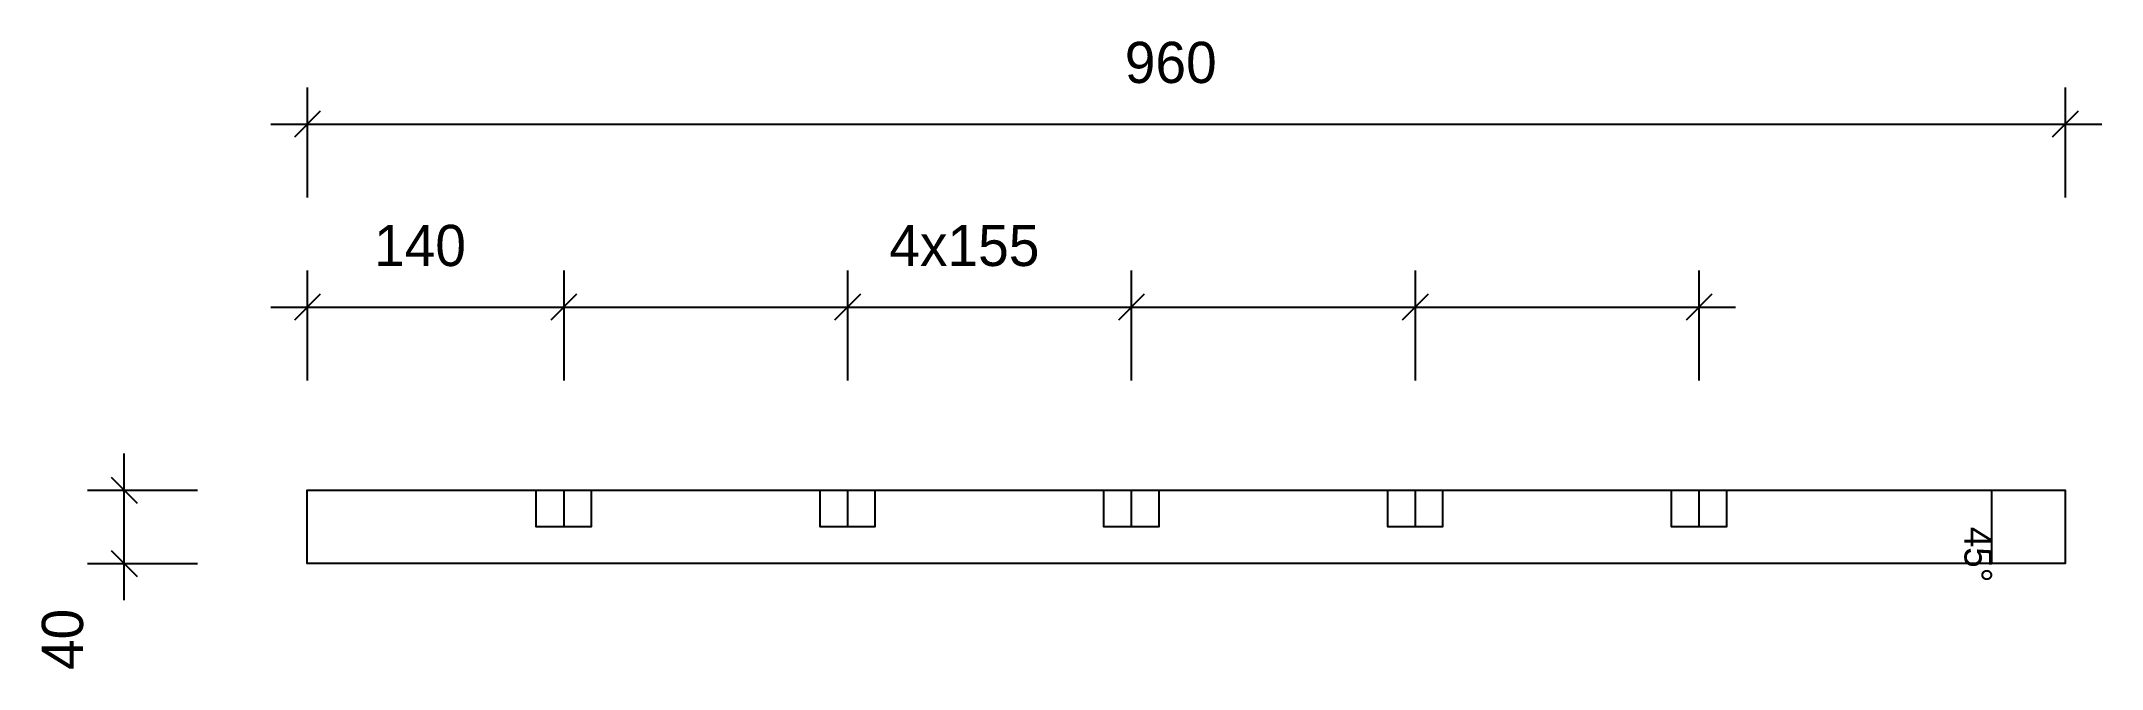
# Model space of a CAD drawing. Header units: millimetres. Extents: x -145 to 980, y -58 to 285.
import ezdxf
from ezdxf.enums import TextEntityAlignment as Align

# ---------------------------------------------------------------- set-up
doc = ezdxf.new("R2010")
doc.units = ezdxf.units.MM
for name, color, linetype in [('CONTOUR', 7, 'CONTINUOUS'), ('CUT_MITRE', 7, 'CONTINUOUS'), ('DIMLINES', 7, 'CONTINUOUS'), ('DIMLINESTEXT', 7, 'CONTINUOUS'), ('DRILLINGSSIDE', 7, 'CONTINUOUS')]:
    doc.layers.add(name, color=color, linetype=linetype)

msp = doc.modelspace()

# ---------------------------------------------------------------- linework, layer by layer
at = {"layer": 'CONTOUR', "color": 0, "linetype": '0'}
msp.add_lwpolyline([(960.001, 0), (0, 0), (0, 40), (960.001, 40), (960.001, 0)], dxfattribs=at)
at = {"layer": 'CUT_MITRE', "color": 1, "linetype": '1'}
msp.add_lwpolyline([(920.001, 0), (920.001, 20), (920.001, 40), (960.001, 40), (960.001, 0), (920.001, 0)], dxfattribs=at)
at = {"layer": 'DIMLINES', "color": 0}
for p, q in [((0, 260), (0, 200)), ((960.001, 260), (960.001, 200)), ((-20, 240), (980.001, 240)), ((7.071, 247.071), (-7.071, 232.929)), ((967.072, 247.071), (952.93, 232.929)), ((0, 160), (0, 100)), ((140, 160), (140, 100)), ((295, 160), (295, 100)), ((450.001, 160), (450.001, 100)), ((605.001, 160), (605.001, 100)), ((760.001, 160), (760.001, 100)), ((7.071, 147.071), (-7.071, 132.929)), ((147.071, 147.071), (132.929, 132.929)), ((302.071, 147.071), (287.929, 132.929)), ((457.072, 147.071), (442.929, 132.929)), ((612.072, 147.071), (597.93, 132.929)), ((767.072, 147.071), (752.93, 132.929)), ((-20, 140), (780.001, 140)), ((-100, -20), (-100, 60)), ((-107.071, 47.071), (-92.929, 32.929)), ((-120, 40), (-60, 40)), ((-120, 0), (-60, 0)), ((-107.071, 7.071), (-92.929, -7.071))]:
    msp.add_line(p, q, dxfattribs=at)
at = {"layer": 'DRILLINGSSIDE', "color": 3}
for p, q in [((140, 40), (140, 20)), ((295, 40), (295, 20)), ((450.001, 40), (450.001, 20)), ((605.001, 40), (605.001, 20)), ((760.001, 40), (760.001, 20))]:
    msp.add_line(p, q, dxfattribs=at)
at = {"layer": 'DRILLINGSSIDE', "color": 3, "linetype": '3'}
for points in [[(155, 40), (155, 20), (125, 20), (125, 40)], [(310, 40), (310, 20), (280, 20), (280, 40)], [(465.001, 40), (465.001, 20), (435.001, 20), (435.001, 40)], [(620.001, 40), (620.001, 20), (590.001, 20), (590.001, 40)], [(775.001, 40), (775.001, 20), (745.001, 20), (745.001, 40)]]:
    msp.add_lwpolyline(points, dxfattribs=at)

# ---------------------------------------------------------------- texts
at = {"layer": 'DIMLINESTEXT'}
for s, p in [('960', (446.429, 285)), ('140', (36.429, 185)), ('4x155', (317.835, 185))]:
    msp.add_text(s, height=22.5, dxfattribs=at).set_placement(p, align=Align.TOP_LEFT)
for s, height, rotation, p in [('45°', 15, 270, (920.001, 20)), ('40', 22.5, 90, (-145, -58.262))]:
    msp.add_text(s, height=height, rotation=rotation, dxfattribs=at).set_placement(p, align=Align.TOP_LEFT)

doc.saveas('drawing.dxf')
